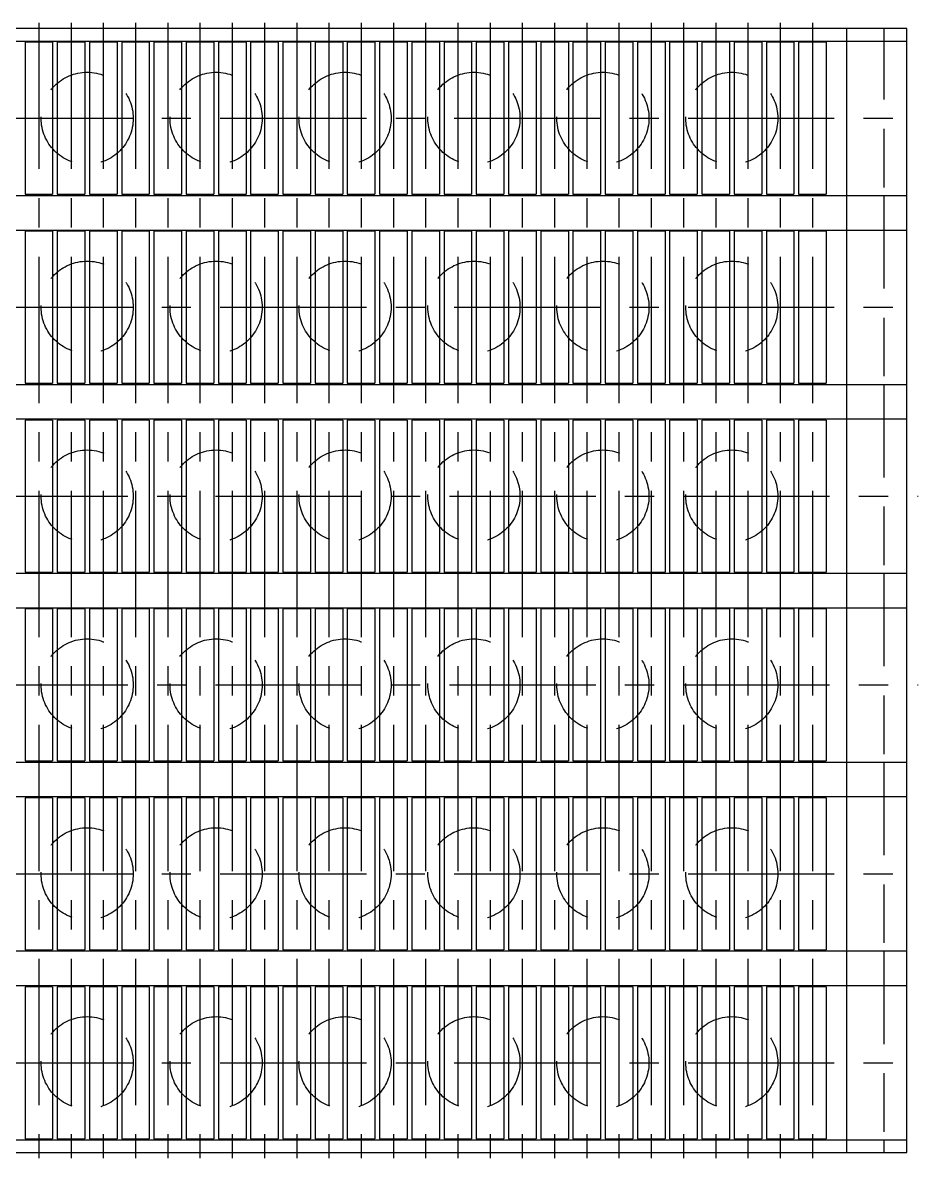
# Model space of a CAD drawing. Extents: x -75 to 302, y -51 to 245.
# Drawn here: x 108 to 302.5, y -1.2 to 245.3 of the extents above; entities that cross this region are included whole.
import ezdxf

# ---------------------------------------------------------------- set-up
doc = ezdxf.new("R2010")
doc.units = 0
doc.linetypes.add('CENTER', pattern=[50.8, 31.75, -6.35, 6.35, -6.35])
doc.linetypes.add('DASHED', pattern=[19.05, 12.7, -6.35])
doc.layers.get('0').update_dxf_attribs({"linetype": 'CONTINUOUS'})
doc.layers.add('CENTER', color=1, linetype='CENTER')

msp = doc.modelspace()

# ---------------------------------------------------------------- linework, layer by layer
at = {"color": 7, "linetype": 'CONTINUOUS'}
for p, q in [((300, 244), (0, 244)), ((295, 244), (295, 241.25)), ((300, 121.5), (300, 244)), ((0, 241.25), (300, 241.25)), ((108.5, 241), (108.5, 208)), ((114.5, 241), (108.5, 241)), ((110, 241), (110, 241.25)), ((113, 241.25), (113, 241)), ((114.5, 241), (114.5, 208)), ((115.5, 241), (115.5, 208)), ((121.5, 241), (115.5, 241)), ((117, 241), (117, 241.25)), ((120, 241.25), (120, 241)), ((121.5, 241), (121.5, 208)), ((122.5, 241), (122.5, 208)), ((128.5, 241), (122.5, 241)), ((124, 241), (124, 241.25)), ((127, 241.25), (127, 241)), ((128.5, 241), (128.5, 208)), ((129.5, 241), (129.5, 208)), ((135.5, 241), (129.5, 241)), ((131, 241), (131, 241.25)), ((134, 241.25), (134, 241)), ((135.5, 241), (135.5, 208)), ((136.5, 241), (136.5, 208)), ((142.5, 241), (136.5, 241)), ((138, 241), (138, 241.25)), ((141, 241.25), (141, 241)), ((142.5, 241), (142.5, 208)), ((143.5, 241), (143.5, 208)), ((149.5, 241), (143.5, 241)), ((145, 241), (145, 241.25)), ((148, 241.25), (148, 241)), ((149.5, 241), (149.5, 208)), ((150.5, 241), (150.5, 208)), ((156.5, 241), (150.5, 241)), ((152, 241), (152, 241.25)), ((155, 241.25), (155, 241)), ((156.5, 241), (156.5, 208)), ((157.5, 241), (157.5, 208)), ((163.5, 241), (157.5, 241)), ((159, 241), (159, 241.25)), ((162, 241.25), (162, 241)), ((163.5, 241), (163.5, 208)), ((164.5, 241), (164.5, 208)), ((170.5, 241), (164.5, 241)), ((166, 241), (166, 241.25)), ((169, 241.25), (169, 241)), ((170.5, 241), (170.5, 208)), ((171.5, 241), (171.5, 208)), ((177.5, 241), (171.5, 241)), ((173, 241), (173, 241.25)), ((176, 241.25), (176, 241)), ((177.5, 241), (177.5, 208)), ((178.5, 241), (178.5, 208)), ((184.5, 241), (178.5, 241)), ((180, 241), (180, 241.25)), ((183, 241.25), (183, 241)), ((184.5, 241), (184.5, 208)), ((185.5, 241), (185.5, 208)), ((191.5, 241), (185.5, 241)), ((187, 241), (187, 241.25)), ((190, 241.25), (190, 241)), ((191.5, 241), (191.5, 208)), ((192.5, 241), (192.5, 208)), ((198.5, 241), (192.5, 241)), ((194, 241), (194, 241.25)), ((197, 241.25), (197, 241)), ((198.5, 241), (198.5, 208)), ((199.5, 241), (199.5, 208)), ((205.5, 241), (199.5, 241)), ((201, 241), (201, 241.25)), ((204, 241.25), (204, 241)), ((205.5, 241), (205.5, 208)), ((206.5, 241), (206.5, 208)), ((212.5, 241), (206.5, 241)), ((208, 241), (208, 241.25)), ((211, 241.25), (211, 241)), ((212.5, 241), (212.5, 208)), ((213.5, 241), (213.5, 208)), ((219.5, 241), (213.5, 241)), ((215, 241), (215, 241.25)), ((218, 241.25), (218, 241)), ((219.5, 241), (219.5, 208)), ((220.5, 241), (220.5, 208)), ((226.5, 241), (220.5, 241)), ((222, 241), (222, 241.25)), ((225, 241.25), (225, 241)), ((226.5, 241), (226.5, 208)), ((227.5, 241), (227.5, 208)), ((233.5, 241), (227.5, 241)), ((229, 241), (229, 241.25)), ((232, 241.25), (232, 241)), ((233.5, 241), (233.5, 208)), ((234.5, 241), (234.5, 208)), ((240.5, 241), (234.5, 241)), ((236, 241), (236, 241.25)), ((239, 241.25), (239, 241)), ((240.5, 241), (240.5, 208)), ((241.5, 241), (241.5, 208)), ((247.5, 241), (241.5, 241)), ((243, 241), (243, 241.25)), ((246, 241.25), (246, 241)), ((247.5, 241), (247.5, 208)), ((248.5, 241), (248.5, 208)), ((254.5, 241), (248.5, 241)), ((250, 241), (250, 241.25)), ((253, 241.25), (253, 241)), ((254.5, 241), (254.5, 208)), ((255.5, 241), (255.5, 208)), ((261.5, 241), (255.5, 241)), ((257, 241), (257, 241.25)), ((260, 241.25), (260, 241)), ((261.5, 241), (261.5, 208)), ((262.5, 241), (262.5, 208)), ((268.5, 241), (262.5, 241)), ((264, 241), (264, 241.25)), ((267, 241.25), (267, 241)), ((268.5, 241), (268.5, 208)), ((269.5, 241), (269.5, 208)), ((275.5, 241), (269.5, 241)), ((271, 241), (271, 241.25)), ((274, 241.25), (274, 241)), ((275.5, 241), (275.5, 208)), ((276.5, 241), (276.5, 208)), ((282.5, 241), (276.5, 241)), ((278, 241), (278, 241.25)), ((281, 241.25), (281, 241)), ((282.5, 241), (282.5, 208)), ((287, 207.75), (287, 241.25)), ((0, 207.75), (300, 207.75)), ((108.5, 208), (114.5, 208)), ((110, 208), (110, 207.75)), ((113, 208), (113, 207.75)), ((115.5, 208), (121.5, 208)), ((117, 207.75), (117, 208)), ((120, 208), (120, 207.75)), ((122.5, 208), (128.5, 208)), ((124, 207.75), (124, 208)), ((127, 208), (127, 207.75)), ((129.5, 208), (135.5, 208)), ((131, 207.75), (131, 208)), ((134, 208), (134, 207.75)), ((136.5, 208), (142.5, 208)), ((138, 207.75), (138, 208)), ((141, 208), (141, 207.75)), ((143.5, 208), (149.5, 208)), ((145, 207.75), (145, 208)), ((148, 208), (148, 207.75)), ((150.5, 208), (156.5, 208)), ((152, 207.75), (152, 208)), ((155, 208), (155, 207.75)), ((157.5, 208), (163.5, 208)), ((159, 207.75), (159, 208)), ((162, 208), (162, 207.75)), ((164.5, 208), (170.5, 208)), ((166, 207.75), (166, 208)), ((169, 208), (169, 207.75)), ((171.5, 208), (177.5, 208)), ((173, 207.75), (173, 208)), ((176, 208), (176, 207.75)), ((178.5, 208), (184.5, 208)), ((180, 207.75), (180, 208)), ((183, 208), (183, 207.75)), ((185.5, 208), (191.5, 208)), ((187, 207.75), (187, 208)), ((190, 208), (190, 207.75)), ((192.5, 208), (198.5, 208)), ((194, 207.75), (194, 208)), ((197, 208), (197, 207.75)), ((199.5, 208), (205.5, 208)), ((201, 207.75), (201, 208)), ((204, 208), (204, 207.75)), ((206.5, 208), (212.5, 208)), ((208, 207.75), (208, 208)), ((211, 208), (211, 207.75)), ((213.5, 208), (219.5, 208)), ((215, 207.75), (215, 208)), ((218, 208), (218, 207.75)), ((220.5, 208), (226.5, 208)), ((222, 207.75), (222, 208)), ((225, 208), (225, 207.75)), ((227.5, 208), (233.5, 208)), ((229, 207.75), (229, 208)), ((232, 208), (232, 207.75)), ((234.5, 208), (240.5, 208)), ((236, 207.75), (236, 208)), ((239, 208), (239, 207.75)), ((241.5, 208), (247.5, 208)), ((243, 207.75), (243, 208)), ((246, 208), (246, 207.75)), ((248.5, 208), (254.5, 208)), ((250, 207.75), (250, 208)), ((253, 208), (253, 207.75)), ((255.5, 208), (261.5, 208)), ((257, 207.75), (257, 208)), ((260, 208), (260, 207.75)), ((262.5, 208), (268.5, 208)), ((264, 207.75), (264, 208)), ((267, 208), (267, 207.75)), ((269.5, 208), (275.5, 208)), ((271, 207.75), (271, 208)), ((274, 208), (274, 207.75)), ((276.5, 208), (282.5, 208)), ((278, 207.75), (278, 208)), ((281, 208), (281, 207.75)), ((295, 207.75), (295, 200.25)), ((0, 200.25), (300, 200.25)), ((108.5, 200), (108.5, 167)), ((114.5, 200), (108.5, 200)), ((110, 200), (110, 200.25)), ((113, 200.25), (113, 200)), ((114.5, 200), (114.5, 167)), ((115.5, 200), (115.5, 167)), ((121.5, 200), (115.5, 200)), ((117, 200), (117, 200.25)), ((120, 200.25), (120, 200)), ((121.5, 200), (121.5, 167)), ((122.5, 200), (122.5, 167)), ((128.5, 200), (122.5, 200)), ((124, 200), (124, 200.25)), ((127, 200.25), (127, 200)), ((128.5, 200), (128.5, 167)), ((129.5, 200), (129.5, 167)), ((135.5, 200), (129.5, 200)), ((131, 200), (131, 200.25)), ((134, 200.25), (134, 200)), ((135.5, 200), (135.5, 167)), ((136.5, 200), (136.5, 167)), ((142.5, 200), (136.5, 200)), ((138, 200), (138, 200.25)), ((141, 200.25), (141, 200)), ((142.5, 200), (142.5, 167)), ((143.5, 200), (143.5, 167)), ((149.5, 200), (143.5, 200)), ((145, 200), (145, 200.25)), ((148, 200.25), (148, 200)), ((149.5, 200), (149.5, 167)), ((150.5, 200), (150.5, 167)), ((156.5, 200), (150.5, 200)), ((152, 200), (152, 200.25)), ((155, 200.25), (155, 200)), ((156.5, 200), (156.5, 167)), ((157.5, 200), (157.5, 167)), ((163.5, 200), (157.5, 200)), ((159, 200), (159, 200.25)), ((162, 200.25), (162, 200)), ((163.5, 200), (163.5, 167)), ((164.5, 200), (164.5, 167)), ((170.5, 200), (164.5, 200)), ((166, 200), (166, 200.25)), ((169, 200.25), (169, 200)), ((170.5, 200), (170.5, 167)), ((171.5, 200), (171.5, 167)), ((177.5, 200), (171.5, 200)), ((173, 200), (173, 200.25)), ((176, 200.25), (176, 200)), ((177.5, 200), (177.5, 167)), ((178.5, 200), (178.5, 167)), ((184.5, 200), (178.5, 200)), ((180, 200), (180, 200.25)), ((183, 200.25), (183, 200)), ((184.5, 200), (184.5, 167)), ((185.5, 200), (185.5, 167)), ((191.5, 200), (185.5, 200)), ((187, 200), (187, 200.25)), ((190, 200.25), (190, 200)), ((191.5, 200), (191.5, 167)), ((192.5, 200), (192.5, 167)), ((198.5, 200), (192.5, 200)), ((194, 200), (194, 200.25)), ((197, 200.25), (197, 200)), ((198.5, 200), (198.5, 167)), ((199.5, 200), (199.5, 167)), ((205.5, 200), (199.5, 200)), ((201, 200), (201, 200.25)), ((204, 200.25), (204, 200)), ((205.5, 200), (205.5, 167)), ((206.5, 200), (206.5, 167)), ((212.5, 200), (206.5, 200)), ((208, 200), (208, 200.25)), ((211, 200.25), (211, 200)), ((212.5, 200), (212.5, 167)), ((213.5, 200), (213.5, 167)), ((219.5, 200), (213.5, 200)), ((215, 200), (215, 200.25)), ((218, 200.25), (218, 200)), ((219.5, 200), (219.5, 167)), ((220.5, 200), (220.5, 167)), ((226.5, 200), (220.5, 200)), ((222, 200), (222, 200.25)), ((225, 200.25), (225, 200)), ((226.5, 200), (226.5, 167)), ((227.5, 200), (227.5, 167)), ((233.5, 200), (227.5, 200)), ((229, 200), (229, 200.25)), ((232, 200.25), (232, 200)), ((233.5, 200), (233.5, 167)), ((234.5, 200), (234.5, 167)), ((240.5, 200), (234.5, 200)), ((236, 200), (236, 200.25)), ((239, 200.25), (239, 200)), ((240.5, 200), (240.5, 167)), ((241.5, 200), (241.5, 167)), ((247.5, 200), (241.5, 200)), ((243, 200), (243, 200.25)), ((246, 200.25), (246, 200)), ((247.5, 200), (247.5, 167)), ((248.5, 200), (248.5, 167)), ((254.5, 200), (248.5, 200)), ((250, 200), (250, 200.25)), ((253, 200.25), (253, 200)), ((254.5, 200), (254.5, 167)), ((255.5, 200), (255.5, 167)), ((261.5, 200), (255.5, 200)), ((257, 200), (257, 200.25)), ((260, 200.25), (260, 200)), ((261.5, 200), (261.5, 167)), ((262.5, 200), (262.5, 167)), ((268.5, 200), (262.5, 200)), ((264, 200), (264, 200.25)), ((267, 200.25), (267, 200)), ((268.5, 200), (268.5, 167)), ((269.5, 200), (269.5, 167)), ((275.5, 200), (269.5, 200)), ((271, 200), (271, 200.25)), ((274, 200.25), (274, 200)), ((275.5, 200), (275.5, 167)), ((276.5, 200), (276.5, 167)), ((282.5, 200), (276.5, 200)), ((278, 200), (278, 200.25)), ((281, 200.25), (281, 200)), ((282.5, 200), (282.5, 167)), ((287, 166.75), (287, 200.25)), ((0, 166.75), (300, 166.75)), ((108.5, 167), (114.5, 167)), ((110, 167), (110, 166.75)), ((113, 167), (113, 166.75)), ((115.5, 167), (121.5, 167)), ((117, 166.75), (117, 167)), ((120, 167), (120, 166.75)), ((122.5, 167), (128.5, 167)), ((124, 166.75), (124, 167)), ((127, 167), (127, 166.75)), ((129.5, 167), (135.5, 167)), ((131, 166.75), (131, 167)), ((134, 167), (134, 166.75)), ((136.5, 167), (142.5, 167)), ((138, 166.75), (138, 167)), ((141, 167), (141, 166.75)), ((143.5, 167), (149.5, 167)), ((145, 166.75), (145, 167)), ((148, 167), (148, 166.75)), ((150.5, 167), (156.5, 167)), ((152, 166.75), (152, 167)), ((155, 167), (155, 166.75)), ((157.5, 167), (163.5, 167)), ((159, 166.75), (159, 167)), ((162, 167), (162, 166.75)), ((164.5, 167), (170.5, 167)), ((166, 166.75), (166, 167)), ((169, 167), (169, 166.75)), ((171.5, 167), (177.5, 167)), ((173, 166.75), (173, 167)), ((176, 167), (176, 166.75)), ((178.5, 167), (184.5, 167)), ((180, 166.75), (180, 167)), ((183, 167), (183, 166.75)), ((185.5, 167), (191.5, 167)), ((187, 166.75), (187, 167)), ((190, 167), (190, 166.75)), ((192.5, 167), (198.5, 167)), ((194, 166.75), (194, 167)), ((197, 167), (197, 166.75)), ((199.5, 167), (205.5, 167)), ((201, 166.75), (201, 167)), ((204, 167), (204, 166.75)), ((206.5, 167), (212.5, 167)), ((208, 166.75), (208, 167)), ((211, 167), (211, 166.75)), ((213.5, 167), (219.5, 167)), ((215, 166.75), (215, 167)), ((218, 167), (218, 166.75)), ((220.5, 167), (226.5, 167)), ((222, 166.75), (222, 167)), ((225, 167), (225, 166.75)), ((227.5, 167), (233.5, 167)), ((229, 166.75), (229, 167)), ((232, 167), (232, 166.75)), ((234.5, 167), (240.5, 167)), ((236, 166.75), (236, 167)), ((239, 167), (239, 166.75)), ((241.5, 167), (247.5, 167)), ((243, 166.75), (243, 167)), ((246, 167), (246, 166.75)), ((248.5, 167), (254.5, 167)), ((250, 166.75), (250, 167)), ((253, 167), (253, 166.75)), ((255.5, 167), (261.5, 167)), ((257, 166.75), (257, 167)), ((260, 167), (260, 166.75)), ((262.5, 167), (268.5, 167)), ((264, 166.75), (264, 167)), ((267, 167), (267, 166.75)), ((269.5, 167), (275.5, 167)), ((271, 166.75), (271, 167)), ((274, 167), (274, 166.75)), ((276.5, 167), (282.5, 167)), ((278, 166.75), (278, 167)), ((281, 167), (281, 166.75)), ((295, 166.75), (295, 159.25)), ((0, 159.25), (300, 159.25)), ((108.5, 159), (108.5, 126)), ((114.5, 159), (108.5, 159)), ((110, 159), (110, 159.25)), ((113, 159.25), (113, 159)), ((114.5, 159), (114.5, 126)), ((115.5, 159), (115.5, 126)), ((121.5, 159), (115.5, 159)), ((117, 159), (117, 159.25)), ((120, 159.25), (120, 159)), ((121.5, 159), (121.5, 126)), ((122.5, 159), (122.5, 126)), ((128.5, 159), (122.5, 159)), ((124, 159), (124, 159.25)), ((127, 159.25), (127, 159)), ((128.5, 159), (128.5, 126)), ((129.5, 159), (129.5, 126)), ((135.5, 159), (129.5, 159)), ((131, 159), (131, 159.25)), ((134, 159.25), (134, 159)), ((135.5, 159), (135.5, 126)), ((136.5, 159), (136.5, 126)), ((142.5, 159), (136.5, 159)), ((138, 159), (138, 159.25)), ((141, 159.25), (141, 159)), ((142.5, 159), (142.5, 126)), ((143.5, 159), (143.5, 126)), ((149.5, 159), (143.5, 159)), ((145, 159), (145, 159.25)), ((148, 159.25), (148, 159)), ((149.5, 159), (149.5, 126)), ((150.5, 159), (150.5, 126)), ((156.5, 159), (150.5, 159)), ((152, 159), (152, 159.25)), ((155, 159.25), (155, 159)), ((156.5, 159), (156.5, 126)), ((157.5, 159), (157.5, 126)), ((163.5, 159), (157.5, 159)), ((159, 159), (159, 159.25)), ((162, 159.25), (162, 159)), ((163.5, 159), (163.5, 126)), ((164.5, 159), (164.5, 126)), ((170.5, 159), (164.5, 159)), ((166, 159), (166, 159.25)), ((169, 159.25), (169, 159)), ((170.5, 159), (170.5, 126)), ((171.5, 159), (171.5, 126)), ((177.5, 159), (171.5, 159)), ((173, 159), (173, 159.25)), ((176, 159.25), (176, 159)), ((177.5, 159), (177.5, 126)), ((178.5, 159), (178.5, 126)), ((184.5, 159), (178.5, 159)), ((180, 159), (180, 159.25)), ((183, 159.25), (183, 159)), ((184.5, 159), (184.5, 126)), ((185.5, 159), (185.5, 126)), ((191.5, 159), (185.5, 159)), ((187, 159), (187, 159.25)), ((190, 159.25), (190, 159)), ((191.5, 159), (191.5, 126)), ((192.5, 159), (192.5, 126)), ((198.5, 159), (192.5, 159)), ((194, 159), (194, 159.25)), ((197, 159.25), (197, 159)), ((198.5, 159), (198.5, 126)), ((199.5, 159), (199.5, 126)), ((205.5, 159), (199.5, 159)), ((201, 159), (201, 159.25)), ((204, 159.25), (204, 159)), ((205.5, 159), (205.5, 126)), ((206.5, 159), (206.5, 126)), ((212.5, 159), (206.5, 159)), ((208, 159), (208, 159.25)), ((211, 159.25), (211, 159)), ((212.5, 159), (212.5, 126)), ((213.5, 159), (213.5, 126)), ((219.5, 159), (213.5, 159)), ((215, 159), (215, 159.25)), ((218, 159.25), (218, 159)), ((219.5, 159), (219.5, 126)), ((220.5, 159), (220.5, 126)), ((226.5, 159), (220.5, 159)), ((222, 159), (222, 159.25)), ((225, 159.25), (225, 159)), ((226.5, 159), (226.5, 126)), ((227.5, 159), (227.5, 126)), ((233.5, 159), (227.5, 159)), ((229, 159), (229, 159.25)), ((232, 159.25), (232, 159)), ((233.5, 159), (233.5, 126)), ((234.5, 159), (234.5, 126)), ((240.5, 159), (234.5, 159)), ((236, 159), (236, 159.25)), ((239, 159.25), (239, 159)), ((240.5, 159), (240.5, 126)), ((241.5, 159), (241.5, 126)), ((247.5, 159), (241.5, 159)), ((243, 159), (243, 159.25)), ((246, 159.25), (246, 159)), ((247.5, 159), (247.5, 126)), ((248.5, 159), (248.5, 126)), ((254.5, 159), (248.5, 159)), ((250, 159), (250, 159.25)), ((253, 159.25), (253, 159)), ((254.5, 159), (254.5, 126)), ((255.5, 159), (255.5, 126)), ((261.5, 159), (255.5, 159)), ((257, 159), (257, 159.25)), ((260, 159.25), (260, 159)), ((261.5, 159), (261.5, 126)), ((262.5, 159), (262.5, 126)), ((268.5, 159), (262.5, 159)), ((264, 159), (264, 159.25)), ((267, 159.25), (267, 159)), ((268.5, 159), (268.5, 126)), ((269.5, 159), (269.5, 126)), ((275.5, 159), (269.5, 159)), ((271, 159), (271, 159.25)), ((274, 159.25), (274, 159)), ((275.5, 159), (275.5, 126)), ((276.5, 159), (276.5, 126)), ((282.5, 159), (276.5, 159)), ((278, 159), (278, 159.25)), ((281, 159.25), (281, 159)), ((282.5, 159), (282.5, 126)), ((287, 125.75), (287, 159.25)), ((0, 125.75), (300, 125.75)), ((108.5, 126), (114.5, 126)), ((110, 126), (110, 125.75)), ((113, 126), (113, 125.75)), ((115.5, 126), (121.5, 126)), ((117, 125.75), (117, 126)), ((120, 126), (120, 125.75)), ((122.5, 126), (128.5, 126)), ((124, 125.75), (124, 126)), ((127, 126), (127, 125.75)), ((129.5, 126), (135.5, 126)), ((131, 125.75), (131, 126)), ((134, 126), (134, 125.75)), ((136.5, 126), (142.5, 126)), ((138, 125.75), (138, 126)), ((141, 126), (141, 125.75)), ((143.5, 126), (149.5, 126)), ((145, 125.75), (145, 126)), ((148, 126), (148, 125.75)), ((150.5, 126), (156.5, 126)), ((152, 125.75), (152, 126)), ((155, 126), (155, 125.75)), ((157.5, 126), (163.5, 126)), ((159, 125.75), (159, 126)), ((162, 126), (162, 125.75)), ((164.5, 126), (170.5, 126)), ((166, 125.75), (166, 126)), ((169, 126), (169, 125.75)), ((171.5, 126), (177.5, 126)), ((173, 125.75), (173, 126)), ((176, 126), (176, 125.75)), ((178.5, 126), (184.5, 126)), ((180, 125.75), (180, 126)), ((183, 126), (183, 125.75)), ((185.5, 126), (191.5, 126)), ((187, 125.75), (187, 126)), ((190, 126), (190, 125.75)), ((192.5, 126), (198.5, 126)), ((194, 125.75), (194, 126)), ((197, 126), (197, 125.75)), ((199.5, 126), (205.5, 126)), ((201, 125.75), (201, 126)), ((204, 126), (204, 125.75)), ((206.5, 126), (212.5, 126)), ((208, 125.75), (208, 126)), ((211, 126), (211, 125.75)), ((213.5, 126), (219.5, 126)), ((215, 125.75), (215, 126)), ((218, 126), (218, 125.75)), ((220.5, 126), (226.5, 126)), ((222, 125.75), (222, 126)), ((225, 126), (225, 125.75)), ((227.5, 126), (233.5, 126)), ((229, 125.75), (229, 126)), ((232, 126), (232, 125.75)), ((234.5, 126), (240.5, 126)), ((236, 125.75), (236, 126)), ((239, 126), (239, 125.75)), ((241.5, 126), (247.5, 126)), ((243, 125.75), (243, 126)), ((246, 126), (246, 125.75)), ((248.5, 126), (254.5, 126)), ((250, 125.75), (250, 126)), ((253, 126), (253, 125.75)), ((255.5, 126), (261.5, 126)), ((257, 125.75), (257, 126)), ((260, 126), (260, 125.75)), ((262.5, 126), (268.5, 126)), ((264, 125.75), (264, 126)), ((267, 126), (267, 125.75)), ((269.5, 126), (275.5, 126)), ((271, 125.75), (271, 126)), ((274, 126), (274, 125.75)), ((276.5, 126), (282.5, 126)), ((278, 125.75), (278, 126)), ((281, 126), (281, 125.75)), ((295, 125.75), (295, 121.75)), ((295, 121.75), (295, 118.25)), ((300, 0), (300, 121.5)), ((0, 118.25), (300, 118.25)), ((108.5, 118), (108.5, 85)), ((114.5, 118), (108.5, 118)), ((110, 118), (110, 118.25)), ((113, 118.25), (113, 118)), ((114.5, 118), (114.5, 85)), ((115.5, 118), (115.5, 85)), ((121.5, 118), (115.5, 118)), ((117, 118), (117, 118.25)), ((120, 118.25), (120, 118)), ((121.5, 118), (121.5, 85)), ((122.5, 118), (122.5, 85)), ((128.5, 118), (122.5, 118)), ((124, 118), (124, 118.25)), ((127, 118.25), (127, 118)), ((128.5, 118), (128.5, 85)), ((129.5, 118), (129.5, 85)), ((135.5, 118), (129.5, 118)), ((131, 118), (131, 118.25)), ((134, 118.25), (134, 118)), ((135.5, 118), (135.5, 85)), ((136.5, 118), (136.5, 85)), ((142.5, 118), (136.5, 118)), ((138, 118), (138, 118.25)), ((141, 118.25), (141, 118)), ((142.5, 118), (142.5, 85)), ((143.5, 118), (143.5, 85)), ((149.5, 118), (143.5, 118)), ((145, 118), (145, 118.25)), ((148, 118.25), (148, 118)), ((149.5, 118), (149.5, 85)), ((150.5, 118), (150.5, 85)), ((156.5, 118), (150.5, 118)), ((152, 118), (152, 118.25)), ((155, 118.25), (155, 118)), ((156.5, 118), (156.5, 85)), ((157.5, 118), (157.5, 85)), ((163.5, 118), (157.5, 118)), ((159, 118), (159, 118.25)), ((162, 118.25), (162, 118)), ((163.5, 118), (163.5, 85)), ((164.5, 118), (164.5, 85)), ((170.5, 118), (164.5, 118)), ((166, 118), (166, 118.25)), ((169, 118.25), (169, 118)), ((170.5, 118), (170.5, 85)), ((171.5, 118), (171.5, 85)), ((177.5, 118), (171.5, 118)), ((173, 118), (173, 118.25)), ((176, 118.25), (176, 118)), ((177.5, 118), (177.5, 85)), ((178.5, 118), (178.5, 85)), ((184.5, 118), (178.5, 118)), ((180, 118), (180, 118.25)), ((183, 118.25), (183, 118)), ((184.5, 118), (184.5, 85)), ((185.5, 118), (185.5, 85)), ((191.5, 118), (185.5, 118)), ((187, 118), (187, 118.25)), ((190, 118.25), (190, 118)), ((191.5, 118), (191.5, 85)), ((192.5, 118), (192.5, 85)), ((198.5, 118), (192.5, 118)), ((194, 118), (194, 118.25)), ((197, 118.25), (197, 118)), ((198.5, 118), (198.5, 85)), ((199.5, 118), (199.5, 85)), ((205.5, 118), (199.5, 118)), ((201, 118), (201, 118.25)), ((204, 118.25), (204, 118)), ((205.5, 118), (205.5, 85)), ((206.5, 118), (206.5, 85)), ((212.5, 118), (206.5, 118)), ((208, 118), (208, 118.25)), ((211, 118.25), (211, 118)), ((212.5, 118), (212.5, 85)), ((213.5, 118), (213.5, 85)), ((219.5, 118), (213.5, 118)), ((215, 118), (215, 118.25)), ((218, 118.25), (218, 118)), ((219.5, 118), (219.5, 85)), ((220.5, 118), (220.5, 85)), ((226.5, 118), (220.5, 118)), ((222, 118), (222, 118.25)), ((225, 118.25), (225, 118)), ((226.5, 118), (226.5, 85)), ((227.5, 118), (227.5, 85)), ((233.5, 118), (227.5, 118)), ((229, 118), (229, 118.25)), ((232, 118.25), (232, 118)), ((233.5, 118), (233.5, 85)), ((234.5, 118), (234.5, 85)), ((240.5, 118), (234.5, 118)), ((236, 118), (236, 118.25)), ((239, 118.25), (239, 118)), ((240.5, 118), (240.5, 85)), ((241.5, 118), (241.5, 85)), ((247.5, 118), (241.5, 118)), ((243, 118), (243, 118.25)), ((246, 118.25), (246, 118)), ((247.5, 118), (247.5, 85)), ((248.5, 118), (248.5, 85)), ((254.5, 118), (248.5, 118)), ((250, 118), (250, 118.25)), ((253, 118.25), (253, 118)), ((254.5, 118), (254.5, 85)), ((255.5, 118), (255.5, 85)), ((261.5, 118), (255.5, 118)), ((257, 118), (257, 118.25)), ((260, 118.25), (260, 118)), ((261.5, 118), (261.5, 85)), ((262.5, 118), (262.5, 85)), ((268.5, 118), (262.5, 118)), ((264, 118), (264, 118.25)), ((267, 118.25), (267, 118)), ((268.5, 118), (268.5, 85)), ((269.5, 118), (269.5, 85)), ((275.5, 118), (269.5, 118)), ((271, 118), (271, 118.25)), ((274, 118.25), (274, 118)), ((275.5, 118), (275.5, 85)), ((276.5, 118), (276.5, 85)), ((282.5, 118), (276.5, 118)), ((278, 118), (278, 118.25)), ((281, 118.25), (281, 118)), ((282.5, 118), (282.5, 85)), ((287, 84.75), (287, 118.25)), ((0, 84.75), (300, 84.75)), ((108.5, 85), (114.5, 85)), ((110, 85), (110, 84.75)), ((113, 85), (113, 84.75)), ((115.5, 85), (121.5, 85)), ((117, 84.75), (117, 85)), ((120, 85), (120, 84.75)), ((122.5, 85), (128.5, 85)), ((124, 84.75), (124, 85)), ((127, 85), (127, 84.75)), ((129.5, 85), (135.5, 85)), ((131, 84.75), (131, 85)), ((134, 85), (134, 84.75)), ((136.5, 85), (142.5, 85)), ((138, 84.75), (138, 85)), ((141, 85), (141, 84.75)), ((143.5, 85), (149.5, 85)), ((145, 84.75), (145, 85)), ((148, 85), (148, 84.75)), ((150.5, 85), (156.5, 85)), ((152, 84.75), (152, 85)), ((155, 85), (155, 84.75)), ((157.5, 85), (163.5, 85)), ((159, 84.75), (159, 85)), ((162, 85), (162, 84.75)), ((164.5, 85), (170.5, 85)), ((166, 84.75), (166, 85)), ((169, 85), (169, 84.75)), ((171.5, 85), (177.5, 85)), ((173, 84.75), (173, 85)), ((176, 85), (176, 84.75)), ((178.5, 85), (184.5, 85)), ((180, 84.75), (180, 85)), ((183, 85), (183, 84.75)), ((185.5, 85), (191.5, 85)), ((187, 84.75), (187, 85)), ((190, 85), (190, 84.75)), ((192.5, 85), (198.5, 85)), ((194, 84.75), (194, 85)), ((197, 85), (197, 84.75)), ((199.5, 85), (205.5, 85)), ((201, 84.75), (201, 85)), ((204, 85), (204, 84.75)), ((206.5, 85), (212.5, 85)), ((208, 84.75), (208, 85)), ((211, 85), (211, 84.75)), ((213.5, 85), (219.5, 85)), ((215, 84.75), (215, 85)), ((218, 85), (218, 84.75)), ((220.5, 85), (226.5, 85)), ((222, 84.75), (222, 85)), ((225, 85), (225, 84.75)), ((227.5, 85), (233.5, 85)), ((229, 84.75), (229, 85)), ((232, 85), (232, 84.75)), ((234.5, 85), (240.5, 85)), ((236, 84.75), (236, 85)), ((239, 85), (239, 84.75)), ((241.5, 85), (247.5, 85)), ((243, 84.75), (243, 85)), ((246, 85), (246, 84.75)), ((248.5, 85), (254.5, 85)), ((250, 84.75), (250, 85)), ((253, 85), (253, 84.75)), ((255.5, 85), (261.5, 85)), ((257, 84.75), (257, 85)), ((260, 85), (260, 84.75)), ((262.5, 85), (268.5, 85)), ((264, 84.75), (264, 85)), ((267, 85), (267, 84.75)), ((269.5, 85), (275.5, 85)), ((271, 84.75), (271, 85)), ((274, 85), (274, 84.75)), ((276.5, 85), (282.5, 85)), ((278, 84.75), (278, 85)), ((281, 85), (281, 84.75)), ((295, 84.75), (295, 77.25)), ((0, 77.25), (300, 77.25)), ((108.5, 77), (108.5, 44)), ((114.5, 77), (108.5, 77)), ((110, 77), (110, 77.25)), ((113, 77.25), (113, 77)), ((114.5, 77), (114.5, 44)), ((115.5, 77), (115.5, 44)), ((121.5, 77), (115.5, 77)), ((117, 77), (117, 77.25)), ((120, 77.25), (120, 77)), ((121.5, 77), (121.5, 44)), ((122.5, 77), (122.5, 44)), ((128.5, 77), (122.5, 77)), ((124, 77), (124, 77.25)), ((127, 77.25), (127, 77)), ((128.5, 77), (128.5, 44)), ((129.5, 77), (129.5, 44)), ((135.5, 77), (129.5, 77)), ((131, 77), (131, 77.25)), ((134, 77.25), (134, 77)), ((135.5, 77), (135.5, 44)), ((136.5, 77), (136.5, 44)), ((142.5, 77), (136.5, 77)), ((138, 77), (138, 77.25)), ((141, 77.25), (141, 77)), ((142.5, 77), (142.5, 44)), ((143.5, 77), (143.5, 44)), ((149.5, 77), (143.5, 77)), ((145, 77), (145, 77.25)), ((148, 77.25), (148, 77)), ((149.5, 77), (149.5, 44)), ((150.5, 77), (150.5, 44)), ((156.5, 77), (150.5, 77)), ((152, 77), (152, 77.25)), ((155, 77.25), (155, 77)), ((156.5, 77), (156.5, 44)), ((157.5, 77), (157.5, 44)), ((163.5, 77), (157.5, 77)), ((159, 77), (159, 77.25)), ((162, 77.25), (162, 77)), ((163.5, 77), (163.5, 44)), ((164.5, 77), (164.5, 44)), ((170.5, 77), (164.5, 77)), ((166, 77), (166, 77.25)), ((169, 77.25), (169, 77)), ((170.5, 77), (170.5, 44)), ((171.5, 77), (171.5, 44)), ((177.5, 77), (171.5, 77)), ((173, 77), (173, 77.25)), ((176, 77.25), (176, 77)), ((177.5, 77), (177.5, 44)), ((178.5, 77), (178.5, 44)), ((184.5, 77), (178.5, 77)), ((180, 77), (180, 77.25)), ((183, 77.25), (183, 77)), ((184.5, 77), (184.5, 44)), ((185.5, 77), (185.5, 44)), ((191.5, 77), (185.5, 77)), ((187, 77), (187, 77.25)), ((190, 77.25), (190, 77)), ((191.5, 77), (191.5, 44)), ((192.5, 77), (192.5, 44)), ((198.5, 77), (192.5, 77)), ((194, 77), (194, 77.25)), ((197, 77.25), (197, 77)), ((198.5, 77), (198.5, 44)), ((199.5, 77), (199.5, 44)), ((205.5, 77), (199.5, 77)), ((201, 77), (201, 77.25)), ((204, 77.25), (204, 77)), ((205.5, 77), (205.5, 44)), ((206.5, 77), (206.5, 44)), ((212.5, 77), (206.5, 77)), ((208, 77), (208, 77.25)), ((211, 77.25), (211, 77)), ((212.5, 77), (212.5, 44)), ((213.5, 77), (213.5, 44)), ((219.5, 77), (213.5, 77)), ((215, 77), (215, 77.25)), ((218, 77.25), (218, 77)), ((219.5, 77), (219.5, 44)), ((220.5, 77), (220.5, 44)), ((226.5, 77), (220.5, 77)), ((222, 77), (222, 77.25)), ((225, 77.25), (225, 77)), ((226.5, 77), (226.5, 44)), ((227.5, 77), (227.5, 44)), ((233.5, 77), (227.5, 77)), ((229, 77), (229, 77.25)), ((232, 77.25), (232, 77)), ((233.5, 77), (233.5, 44)), ((234.5, 77), (234.5, 44)), ((240.5, 77), (234.5, 77)), ((236, 77), (236, 77.25)), ((239, 77.25), (239, 77)), ((240.5, 77), (240.5, 44)), ((241.5, 77), (241.5, 44)), ((247.5, 77), (241.5, 77)), ((243, 77), (243, 77.25)), ((246, 77.25), (246, 77)), ((247.5, 77), (247.5, 44)), ((248.5, 77), (248.5, 44)), ((254.5, 77), (248.5, 77)), ((250, 77), (250, 77.25)), ((253, 77.25), (253, 77)), ((254.5, 77), (254.5, 44)), ((255.5, 77), (255.5, 44)), ((261.5, 77), (255.5, 77)), ((257, 77), (257, 77.25)), ((260, 77.25), (260, 77)), ((261.5, 77), (261.5, 44)), ((262.5, 77), (262.5, 44)), ((268.5, 77), (262.5, 77)), ((264, 77), (264, 77.25)), ((267, 77.25), (267, 77)), ((268.5, 77), (268.5, 44)), ((269.5, 77), (269.5, 44)), ((275.5, 77), (269.5, 77)), ((271, 77), (271, 77.25)), ((274, 77.25), (274, 77)), ((275.5, 77), (275.5, 44)), ((276.5, 77), (276.5, 44)), ((282.5, 77), (276.5, 77)), ((278, 77), (278, 77.25)), ((281, 77.25), (281, 77)), ((282.5, 77), (282.5, 44)), ((287, 43.75), (287, 77.25)), ((0, 43.75), (300, 43.75)), ((108.5, 44), (114.5, 44)), ((110, 44), (110, 43.75)), ((113, 44), (113, 43.75)), ((115.5, 44), (121.5, 44)), ((117, 43.75), (117, 44)), ((120, 44), (120, 43.75)), ((122.5, 44), (128.5, 44)), ((124, 43.75), (124, 44)), ((127, 44), (127, 43.75)), ((129.5, 44), (135.5, 44)), ((131, 43.75), (131, 44)), ((134, 44), (134, 43.75)), ((136.5, 44), (142.5, 44)), ((138, 43.75), (138, 44)), ((141, 44), (141, 43.75)), ((143.5, 44), (149.5, 44)), ((145, 43.75), (145, 44)), ((148, 44), (148, 43.75)), ((150.5, 44), (156.5, 44)), ((152, 43.75), (152, 44)), ((155, 44), (155, 43.75)), ((157.5, 44), (163.5, 44)), ((159, 43.75), (159, 44)), ((162, 44), (162, 43.75)), ((164.5, 44), (170.5, 44)), ((166, 43.75), (166, 44)), ((169, 44), (169, 43.75)), ((171.5, 44), (177.5, 44)), ((173, 43.75), (173, 44)), ((176, 44), (176, 43.75)), ((178.5, 44), (184.5, 44)), ((180, 43.75), (180, 44)), ((183, 44), (183, 43.75)), ((185.5, 44), (191.5, 44)), ((187, 43.75), (187, 44)), ((190, 44), (190, 43.75)), ((192.5, 44), (198.5, 44)), ((194, 43.75), (194, 44)), ((197, 44), (197, 43.75)), ((199.5, 44), (205.5, 44)), ((201, 43.75), (201, 44)), ((204, 44), (204, 43.75)), ((206.5, 44), (212.5, 44)), ((208, 43.75), (208, 44)), ((211, 44), (211, 43.75)), ((213.5, 44), (219.5, 44)), ((215, 43.75), (215, 44)), ((218, 44), (218, 43.75)), ((220.5, 44), (226.5, 44)), ((222, 43.75), (222, 44)), ((225, 44), (225, 43.75)), ((227.5, 44), (233.5, 44)), ((229, 43.75), (229, 44)), ((232, 44), (232, 43.75)), ((234.5, 44), (240.5, 44)), ((236, 43.75), (236, 44)), ((239, 44), (239, 43.75)), ((241.5, 44), (247.5, 44)), ((243, 43.75), (243, 44)), ((246, 44), (246, 43.75)), ((248.5, 44), (254.5, 44)), ((250, 43.75), (250, 44)), ((253, 44), (253, 43.75)), ((255.5, 44), (261.5, 44)), ((257, 43.75), (257, 44)), ((260, 44), (260, 43.75)), ((262.5, 44), (268.5, 44)), ((264, 43.75), (264, 44)), ((267, 44), (267, 43.75)), ((269.5, 44), (275.5, 44)), ((271, 43.75), (271, 44)), ((274, 44), (274, 43.75)), ((276.5, 44), (282.5, 44)), ((278, 43.75), (278, 44)), ((281, 44), (281, 43.75)), ((295, 43.75), (295, 36.25)), ((0, 36.25), (300, 36.25)), ((108.5, 36), (108.5, 3)), ((114.5, 36), (108.5, 36)), ((110, 36), (110, 36.25)), ((113, 36.25), (113, 36)), ((114.5, 36), (114.5, 3)), ((115.5, 36), (115.5, 3)), ((121.5, 36), (115.5, 36)), ((117, 36), (117, 36.25)), ((120, 36.25), (120, 36)), ((121.5, 36), (121.5, 3)), ((122.5, 36), (122.5, 3)), ((128.5, 36), (122.5, 36)), ((124, 36), (124, 36.25)), ((127, 36.25), (127, 36)), ((128.5, 36), (128.5, 3)), ((129.5, 36), (129.5, 3)), ((135.5, 36), (129.5, 36)), ((131, 36), (131, 36.25)), ((134, 36.25), (134, 36)), ((135.5, 36), (135.5, 3)), ((136.5, 36), (136.5, 3)), ((142.5, 36), (136.5, 36)), ((138, 36), (138, 36.25)), ((141, 36.25), (141, 36)), ((142.5, 36), (142.5, 3)), ((143.5, 36), (143.5, 3)), ((149.5, 36), (143.5, 36)), ((145, 36), (145, 36.25)), ((148, 36.25), (148, 36)), ((149.5, 36), (149.5, 3)), ((150.5, 36), (150.5, 3)), ((156.5, 36), (150.5, 36)), ((152, 36), (152, 36.25)), ((155, 36.25), (155, 36)), ((156.5, 36), (156.5, 3)), ((157.5, 36), (157.5, 3)), ((163.5, 36), (157.5, 36)), ((159, 36), (159, 36.25)), ((162, 36.25), (162, 36)), ((163.5, 36), (163.5, 3)), ((164.5, 36), (164.5, 3)), ((170.5, 36), (164.5, 36)), ((166, 36), (166, 36.25)), ((169, 36.25), (169, 36)), ((170.5, 36), (170.5, 3)), ((171.5, 36), (171.5, 3)), ((177.5, 36), (171.5, 36)), ((173, 36), (173, 36.25)), ((176, 36.25), (176, 36)), ((177.5, 36), (177.5, 3)), ((178.5, 36), (178.5, 3)), ((184.5, 36), (178.5, 36)), ((180, 36), (180, 36.25)), ((183, 36.25), (183, 36)), ((184.5, 36), (184.5, 3)), ((185.5, 36), (185.5, 3)), ((191.5, 36), (185.5, 36)), ((187, 36), (187, 36.25)), ((190, 36.25), (190, 36)), ((191.5, 36), (191.5, 3)), ((192.5, 36), (192.5, 3)), ((198.5, 36), (192.5, 36)), ((194, 36), (194, 36.25)), ((197, 36.25), (197, 36)), ((198.5, 36), (198.5, 3)), ((199.5, 36), (199.5, 3)), ((205.5, 36), (199.5, 36)), ((201, 36), (201, 36.25)), ((204, 36.25), (204, 36)), ((205.5, 36), (205.5, 3)), ((206.5, 36), (206.5, 3)), ((212.5, 36), (206.5, 36)), ((208, 36), (208, 36.25)), ((211, 36.25), (211, 36)), ((212.5, 36), (212.5, 3)), ((213.5, 36), (213.5, 3)), ((219.5, 36), (213.5, 36)), ((215, 36), (215, 36.25)), ((218, 36.25), (218, 36)), ((219.5, 36), (219.5, 3)), ((220.5, 36), (220.5, 3)), ((226.5, 36), (220.5, 36)), ((222, 36), (222, 36.25)), ((225, 36.25), (225, 36)), ((226.5, 36), (226.5, 3)), ((227.5, 36), (227.5, 3)), ((233.5, 36), (227.5, 36)), ((229, 36), (229, 36.25)), ((232, 36.25), (232, 36)), ((233.5, 36), (233.5, 3)), ((234.5, 36), (234.5, 3)), ((240.5, 36), (234.5, 36)), ((236, 36), (236, 36.25)), ((239, 36.25), (239, 36)), ((240.5, 36), (240.5, 3)), ((241.5, 36), (241.5, 3)), ((247.5, 36), (241.5, 36)), ((243, 36), (243, 36.25)), ((246, 36.25), (246, 36)), ((247.5, 36), (247.5, 3)), ((248.5, 36), (248.5, 3)), ((254.5, 36), (248.5, 36)), ((250, 36), (250, 36.25)), ((253, 36.25), (253, 36)), ((254.5, 36), (254.5, 3)), ((255.5, 36), (255.5, 3)), ((261.5, 36), (255.5, 36)), ((257, 36), (257, 36.25)), ((260, 36.25), (260, 36)), ((261.5, 36), (261.5, 3)), ((262.5, 36), (262.5, 3)), ((268.5, 36), (262.5, 36)), ((264, 36), (264, 36.25)), ((267, 36.25), (267, 36)), ((268.5, 36), (268.5, 3)), ((269.5, 36), (269.5, 3)), ((275.5, 36), (269.5, 36)), ((271, 36), (271, 36.25)), ((274, 36.25), (274, 36)), ((275.5, 36), (275.5, 3)), ((276.5, 36), (276.5, 3)), ((282.5, 36), (276.5, 36)), ((278, 36), (278, 36.25)), ((281, 36.25), (281, 36)), ((282.5, 36), (282.5, 3)), ((287, 2.75), (287, 36.25)), ((0, 2.75), (300, 2.75)), ((108.5, 3), (114.5, 3)), ((110, 3), (110, 2.75)), ((113, 3), (113, 2.75)), ((115.5, 3), (121.5, 3)), ((117, 2.75), (117, 3)), ((120, 3), (120, 2.75)), ((122.5, 3), (128.5, 3)), ((124, 2.75), (124, 3)), ((127, 3), (127, 2.75)), ((129.5, 3), (135.5, 3)), ((131, 2.75), (131, 3)), ((134, 3), (134, 2.75)), ((136.5, 3), (142.5, 3)), ((138, 2.75), (138, 3)), ((141, 3), (141, 2.75)), ((143.5, 3), (149.5, 3)), ((145, 2.75), (145, 3)), ((148, 3), (148, 2.75)), ((150.5, 3), (156.5, 3)), ((152, 2.75), (152, 3)), ((155, 3), (155, 2.75)), ((157.5, 3), (163.5, 3)), ((159, 2.75), (159, 3)), ((162, 3), (162, 2.75)), ((164.5, 3), (170.5, 3)), ((166, 2.75), (166, 3)), ((169, 3), (169, 2.75)), ((171.5, 3), (177.5, 3)), ((173, 2.75), (173, 3)), ((176, 3), (176, 2.75)), ((178.5, 3), (184.5, 3)), ((180, 2.75), (180, 3)), ((183, 3), (183, 2.75)), ((185.5, 3), (191.5, 3)), ((187, 2.75), (187, 3)), ((190, 3), (190, 2.75)), ((192.5, 3), (198.5, 3)), ((194, 2.75), (194, 3)), ((197, 3), (197, 2.75)), ((199.5, 3), (205.5, 3)), ((201, 2.75), (201, 3)), ((204, 3), (204, 2.75)), ((206.5, 3), (212.5, 3)), ((208, 2.75), (208, 3)), ((211, 3), (211, 2.75)), ((213.5, 3), (219.5, 3)), ((215, 2.75), (215, 3)), ((218, 3), (218, 2.75)), ((220.5, 3), (226.5, 3)), ((222, 2.75), (222, 3)), ((225, 3), (225, 2.75)), ((227.5, 3), (233.5, 3)), ((229, 2.75), (229, 3)), ((232, 3), (232, 2.75)), ((234.5, 3), (240.5, 3)), ((236, 2.75), (236, 3)), ((239, 3), (239, 2.75)), ((241.5, 3), (247.5, 3)), ((243, 2.75), (243, 3)), ((246, 3), (246, 2.75)), ((248.5, 3), (254.5, 3)), ((250, 2.75), (250, 3)), ((253, 3), (253, 2.75)), ((255.5, 3), (261.5, 3)), ((257, 2.75), (257, 3)), ((260, 3), (260, 2.75)), ((262.5, 3), (268.5, 3)), ((264, 2.75), (264, 3)), ((267, 3), (267, 2.75)), ((269.5, 3), (275.5, 3)), ((271, 2.75), (271, 3)), ((274, 3), (274, 2.75)), ((276.5, 3), (282.5, 3)), ((278, 2.75), (278, 3)), ((281, 3), (281, 2.75)), ((295, 2.75), (295, 0)), ((0, 0), (300, 0))]:
    msp.add_line(p, q, dxfattribs=at)
at = {"color": 3, "linetype": 'DASHED'}
for p, q in [((287, 241.25), (287, 244)), ((295, 241.25), (295, 207.75)), ((287, 200.25), (287, 207.75)), ((295, 200.25), (295, 166.75)), ((287, 159.25), (287, 166.75)), ((295, 159.25), (295, 125.75)), ((287, 118.25), (287, 125.75)), ((295, 118.25), (295, 84.75)), ((287, 77.25), (287, 84.75)), ((295, 77.25), (295, 43.75)), ((287, 36.25), (287, 43.75)), ((295, 36.25), (295, 2.75)), ((287, 0), (287, 2.75))]:
    msp.add_line(p, q, dxfattribs=at)
for centre in [(122, 224.5), (150, 224.5), (178, 224.5), (206, 224.5), (234, 224.5), (262, 224.5), (122, 183.5), (150, 183.5), (178, 183.5), (206, 183.5), (234, 183.5), (262, 183.5), (122, 142.5), (150, 142.5), (178, 142.5), (206, 142.5), (234, 142.5), (262, 142.5), (122, 101.5), (150, 101.5), (178, 101.5), (206, 101.5), (234, 101.5), (262, 101.5), (122, 60.5), (150, 60.5), (178, 60.5), (206, 60.5), (234, 60.5), (262, 60.5), (122, 19.5), (150, 19.5), (178, 19.5), (206, 19.5), (234, 19.5), (262, 19.5)]:
    msp.add_circle(centre, 10, dxfattribs=at)
at = {"layer": 'CENTER', "color": 1, "linetype": 'CENTER'}
for p, q in [((111.5, 245.25), (111.5, -1.25)), ((118.5, 245.25), (118.5, -1.25)), ((125.5, 245.25), (125.5, -1.25)), ((132.5, 245.25), (132.5, -1.25)), ((139.5, 245.25), (139.5, -1.25)), ((146.5, 245.25), (146.5, -1.25)), ((153.5, 245.25), (153.5, -1.25)), ((160.5, 245.25), (160.5, -1.25)), ((167.5, 245.25), (167.5, -1.25)), ((174.5, 245.25), (174.5, -1.25)), ((181.5, 245.25), (181.5, -1.25)), ((188.5, 245.25), (188.5, -1.25)), ((195.5, 245.25), (195.5, -1.25)), ((202.5, 245.25), (202.5, -1.25)), ((209.5, 245.25), (209.5, -1.25)), ((216.5, 245.25), (216.5, -1.25)), ((223.5, 245.25), (223.5, -1.25)), ((230.5, 245.25), (230.5, -1.25)), ((237.5, 245.25), (237.5, -1.25)), ((244.5, 245.25), (244.5, -1.25)), ((251.5, 245.25), (251.5, -1.25)), ((258.5, 245.25), (258.5, -1.25)), ((265.5, 245.25), (265.5, -1.25)), ((272.5, 245.25), (272.5, -1.25)), ((279.5, 245.25), (279.5, -1.25)), ((-1.5, 224.5), (302.5, 224.5)), ((-1.5, 183.5), (302.5, 183.5)), ((-2.5, 142.5), (302.5, 142.5)), ((-2.5, 101.5), (302.5, 101.5)), ((-1.5, 60.5), (302.5, 60.5)), ((-1.5, 19.5), (302.5, 19.5))]:
    msp.add_line(p, q, dxfattribs=at)

doc.saveas('drawing.dxf')
